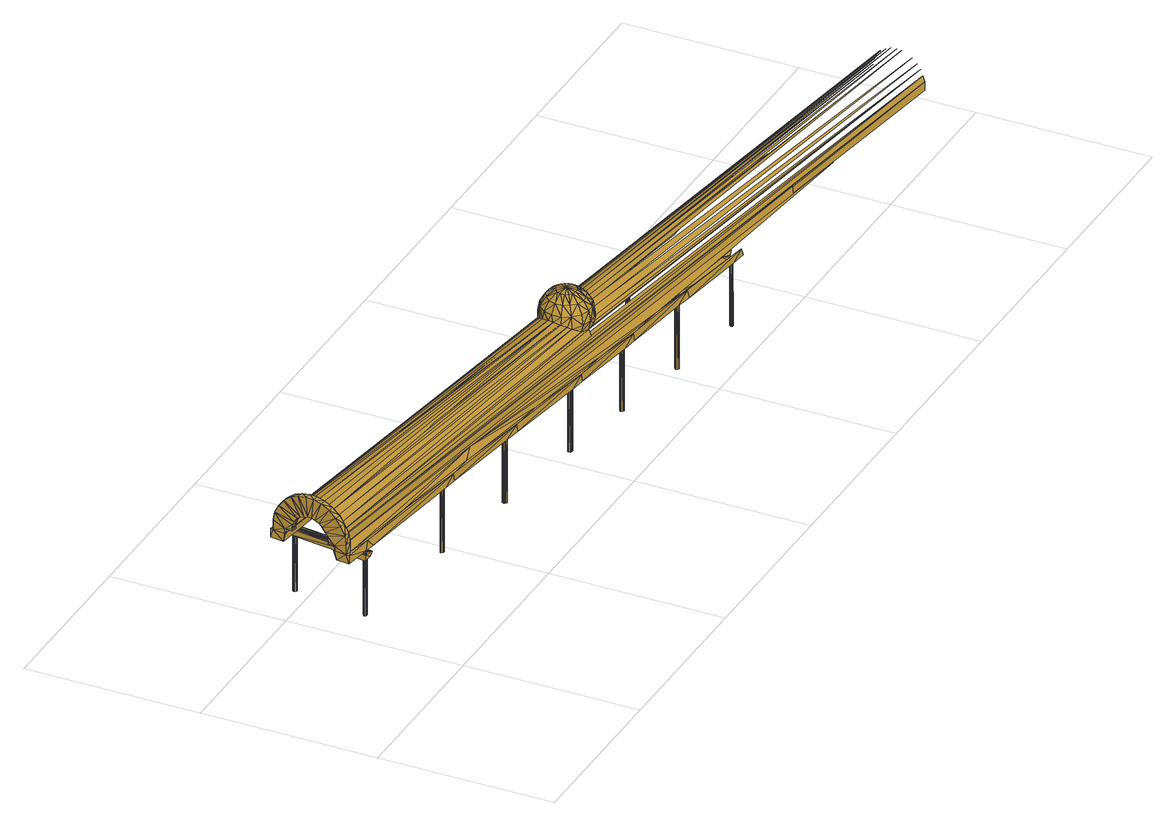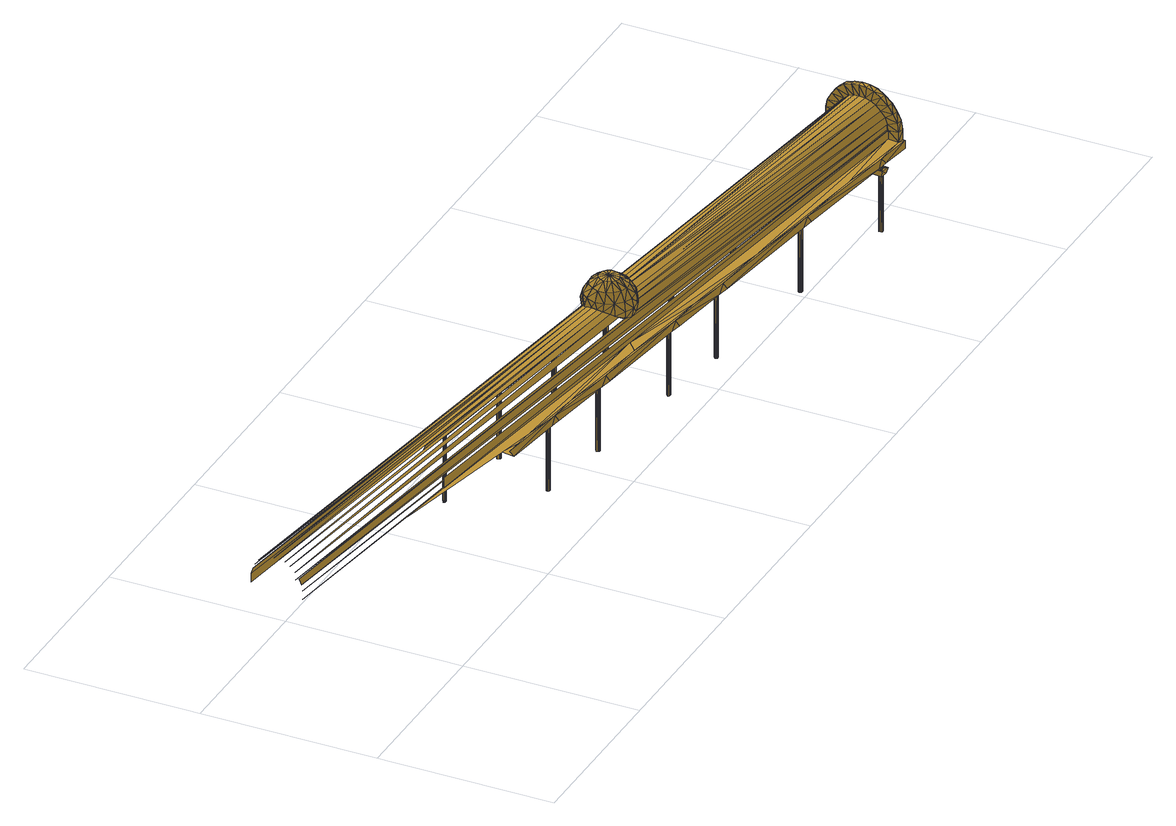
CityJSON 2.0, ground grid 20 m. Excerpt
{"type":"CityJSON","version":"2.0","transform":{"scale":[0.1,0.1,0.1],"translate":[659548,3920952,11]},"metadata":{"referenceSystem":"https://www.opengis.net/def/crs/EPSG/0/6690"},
"CityObjects":{
"cityfurniture1":{"type":"CityFurniture","attributes":{"class":"1000","function":"9999"},"geometry":[{"type":"MultiSurface","lod":"3","boundaries":[[[0,1,2]],[[2,3,0]],[[4,0,5]],[[0,6,5]],[[4,5,7]],[[5,8,7]],[[1,0,9]],[[7,10,11]],[[9,0,12]],[[0,4,12]],[[13,7,11]],[[14,4,7]],[[0,3,6]],[[5,6,8]],[[11,10,15]],[[9,12,16]],[[1,17,2]],[[18,11,15]],[[7,8,10]],[[4,19,12]],[[19,16,12]],[[20,9,16]],[[3,21,6]],[[14,7,13]],[[22,8,6]],[[23,24,4]],[[4,25,23]],[[25,4,14]],[[15,26,27]],[[28,10,8]],[[29,15,27]],[[13,11,18]],[[15,10,26]],[[21,3,30]],[[22,6,21]],[[4,24,19]],[[2,31,3]],[[16,19,20]],[[32,23,25]],[[32,25,14]],[[28,8,22]],[[18,15,29]],[[33,26,10]],[[34,35,27]],[[36,14,13]],[[23,37,24]],[[27,38,34]],[[32,37,23]],[[18,39,13]],[[33,10,28]],[[27,26,38]],[[40,36,41]],[[29,27,35]],[[39,36,13]],[[40,24,32]],[[39,42,41]],[[17,31,2]],[[43,38,26]],[[32,14,36]],[[44,18,29]],[[32,24,37]],[[44,39,18]],[[1,9,17]],[[40,32,36]],[[43,26,33]],[[44,45,42]],[[41,36,39]],[[35,34,46]],[[46,34,47]],[[34,48,47]],[[44,42,39]],[[34,38,48]],[[49,29,35]],[[44,50,45]],[[51,48,38]],[[51,38,43]],[[44,29,52]],[[49,35,46]],[[46,47,53]],[[52,50,44]],[[53,47,54]],[[52,55,50]],[[52,29,49]],[[56,46,53]],[[47,48,57]],[[49,55,52]],[[58,48,51]],[[47,59,54]],[[58,57,48]],[[60,61,9,20]],[[53,62,63]],[[49,64,55]],[[49,46,56]],[[65,53,63]],[[53,54,62]],[[56,64,49]],[[47,57,59]],[[66,67,63]],[[9,61,17]],[[56,53,65]],[[68,57,58]],[[56,69,64]],[[70,63,67]],[[68,59,57]],[[54,71,62]],[[65,69,56]],[[63,62,66]],[[65,63,72]],[[70,67,73]],[[74,73,67]],[[72,69,65]],[[54,59,71]],[[72,63,70]],[[72,75,69]],[[76,73,77]],[[68,71,59]],[[78,77,73]],[[74,67,66]],[[62,71,66]],[[79,60,20]],[[80,71,68]],[[70,75,72]],[[81,82,83]],[[83,82,84]],[[85,77,81]],[[86,81,77]],[[85,81,83]],[[87,83,84]],[[70,73,76]],[[70,88,75]],[[89,90,17]],[[90,91,17]],[[91,92,17]],[[61,89,17]],[[76,88,70]],[[78,73,74]],[[76,77,93]],[[94,95,80]],[[96,97,98]],[[96,99,97]],[[80,95,71]],[[100,31,17]],[[101,102,103]],[[104,105,106]],[[107,105,104]],[[108,109,96]],[[96,98,110]],[[93,77,85]],[[96,109,99]],[[106,105,111]],[[112,105,107]],[[84,82,113]],[[112,114,105]],[[66,71,95]],[[76,115,88]],[[106,116,104]],[[66,117,74]],[[106,118,116]],[[97,90,89]],[[99,90,97]],[[97,89,98]],[[85,83,87]],[[99,91,90]],[[104,116,119]],[[87,84,113]],[[104,119,107]],[[106,120,118]],[[121,116,118]],[[96,105,114]],[[116,121,119]],[[111,120,106]],[[98,89,122]],[[82,81,86]],[[86,77,78]],[[82,123,101]],[[109,91,99]],[[93,124,76]],[[98,122,110]],[[101,125,82]],[[61,122,89]],[[107,119,121]],[[109,92,91]],[[107,121,112]],[[126,118,120]],[[127,120,111]],[[61,128,122]],[[127,129,120]],[[110,122,128]],[[130,92,109]],[[121,118,126]],[[76,124,115]],[[110,128,131]],[[132,117,94]],[[85,133,93]],[[112,121,134]],[[130,135,92]],[[136,120,129]],[[102,101,123]],[[134,121,126]],[[61,137,128]],[[138,129,127]],[[66,95,117]],[[108,130,109]],[[94,117,95]],[[96,114,108]],[[17,92,100]],[[87,139,85]],[[134,114,112]],[[138,140,129]],[[131,128,137]],[[126,120,136]],[[141,135,130]],[[125,87,113]],[[131,137,142]],[[74,143,78]],[[134,126,136]],[[141,144,135]],[[145,82,86]],[[113,82,125]],[[146,129,140]],[[93,133,124]],[[108,141,130]],[[134,136,147]],[[148,140,138]],[[147,114,134]],[[123,82,145]],[[136,129,149]],[[148,146,140]],[[142,137,150]],[[151,129,146]],[[152,144,141]],[[149,129,151]],[[150,137,153]],[[147,136,149]],[[152,154,144]],[[100,135,144]],[[147,149,155]],[[102,123,156]],[[148,151,146]],[[141,108,152]],[[157,143,132]],[[60,137,61]],[[85,139,133]],[[158,151,148]],[[150,153,159]],[[92,135,100]],[[114,147,155]],[[160,154,152]],[[150,159,160]],[[155,149,151]],[[160,159,154]],[[108,160,152]],[[155,151,158]],[[158,114,155]],[[87,125,139]],[[100,144,154]],[[60,153,137]],[[78,161,86]],[[74,117,143]],[[132,143,117]],[[96,162,105]],[[156,123,163]],[[86,164,145]],[[161,157,165]],[[145,166,123]],[[166,163,123]],[[110,167,96]],[[168,164,165]],[[159,153,60]],[[154,159,60]],[[166,168,169]],[[100,154,60]],[[78,143,161]],[[157,161,143]],[[86,161,164]],[[165,164,161]],[[145,164,166]],[[131,167,110]],[[170,127,111]],[[164,168,166]],[[156,171,102]],[[170,138,127]],[[142,172,131]],[[150,172,142]],[[173,148,138]],[[160,174,150]],[[175,158,148]],[[163,171,156]],[[176,160,108]],[[158,177,114]],[[176,108,114]],[[167,178,96]],[[111,105,162]],[[166,179,163]],[[102,171,180]],[[175,177,158]],[[176,174,160]],[[3,31,181]],[[96,178,162]],[[182,111,162]],[[170,111,182]],[[131,183,167]],[[131,172,183]],[[173,138,170]],[[150,184,172]],[[185,148,173]],[[150,174,184]],[[175,148,185]],[[169,186,166]],[[187,188,180]],[[171,189,180]],[[163,179,171]],[[180,189,190]],[[180,190,187]],[[176,114,177]],[[162,191,182]],[[191,192,182]],[[178,167,193]],[[191,194,192]],[[167,190,189]],[[183,190,167]],[[162,195,191]],[[167,189,193]],[[182,192,196]],[[183,187,190]],[[182,196,170]],[[197,178,193]],[[195,194,191]],[[195,198,194]],[[193,189,199]],[[172,187,183]],[[193,199,197]],[[162,200,195]],[[170,196,201]],[[172,188,187]],[[202,178,197]],[[170,201,173]],[[194,203,192]],[[199,189,171]],[[200,198,195]],[[192,203,196]],[[196,204,201]],[[171,205,199]],[[198,203,194]],[[200,206,198]],[[197,199,205]],[[184,188,172]],[[162,207,200]],[[197,205,202]],[[208,178,202]],[[173,201,204]],[[184,209,188]],[[206,203,198]],[[173,204,185]],[[196,210,204]],[[180,188,211]],[[212,205,171]],[[207,206,200]],[[177,207,162]],[[207,213,206]],[[202,205,212]],[[174,209,184]],[[214,31,100]],[[202,212,208]],[[213,203,206]],[[196,215,210]],[[185,204,210]],[[174,216,209]],[[208,176,178]],[[185,210,175]],[[196,203,215]],[[217,213,207]],[[217,218,213]],[[208,212,219]],[[220,216,174]],[[219,212,221]],[[175,210,215]],[[220,222,216]],[[203,213,218]],[[175,215,223]],[[224,218,217]],[[224,203,218]],[[219,221,225]],[[162,178,176]],[[226,222,220]],[[219,225,226]],[[223,215,203]],[[226,225,222]],[[223,203,224]],[[177,217,207]],[[219,176,208]],[[186,179,166]],[[223,177,175]],[[227,212,171]],[[177,224,217]],[[174,176,220]],[[188,209,211]],[[177,223,224]],[[226,176,219]],[[220,176,226]],[[209,216,211]],[[162,176,177]],[[216,222,211]],[[228,60,79]],[[221,212,227]],[[225,221,227]],[[222,225,227]],[[171,179,227]],[[211,222,227]],[[31,214,181]],[[100,60,229]],[[229,214,100]],[[230,228,79]],[[179,231,227]],[[28,232,33]],[[22,233,28]],[[45,234,42]],[[50,235,45]],[[33,236,43]],[[30,3,237]],[[55,238,50]],[[43,239,51]],[[240,186,169]],[[64,241,55]],[[51,239,58]],[[239,68,58]],[[242,80,68]],[[75,243,69]],[[242,94,80]],[[231,179,186]],[[211,227,244]],[[245,132,94]],[[60,228,229]],[[20,19,246]],[[247,157,132]],[[3,181,237]],[[248,165,157]],[[103,102,249]],[[101,103,250]],[[227,251,244]],[[228,252,229]],[[252,253,229]],[[253,254,229]],[[255,230,79,20,246]],[[181,214,256]],[[227,231,251]],[[257,214,229]],[[229,254,258]],[[228,259,252]],[[253,260,261]],[[252,260,253]],[[262,263,228]],[[253,261,264]],[[253,264,254]],[[259,260,252]],[[228,263,259]],[[259,265,260]],[[254,264,258]],[[266,264,261]],[[258,264,267]],[[268,261,260]],[[263,265,259]],[[229,258,257]],[[266,267,264]],[[263,269,265]],[[268,260,265]],[[258,267,270]],[[258,270,271]],[[262,269,263]],[[268,265,269]],[[267,266,270]],[[262,272,269]],[[273,262,228]],[[271,270,274]],[[266,261,275]],[[257,258,271]],[[268,269,272]],[[274,270,266]],[[275,261,268]],[[276,272,262]],[[276,277,272]],[[274,266,275]],[[257,271,274]],[[268,272,277]],[[274,275,278]],[[279,277,276]],[[279,268,277]],[[278,275,268]],[[102,180,211,244,280,281,249]],[[278,268,279]],[[257,274,278]],[[273,228,230]],[[276,262,273]],[[279,276,273]],[[278,279,273]],[[257,278,273]],[[240,231,186]],[[181,256,237]],[[251,282,244]],[[282,283,244]],[[283,284,244]],[[284,285,244]],[[19,286,246]],[[283,287,288]],[[284,283,288]],[[283,282,287]],[[289,282,251]],[[284,288,290]],[[282,291,287]],[[288,292,290]],[[285,284,290]],[[293,289,251]],[[282,289,291]],[[244,285,280]],[[285,290,292]],[[287,294,288]],[[295,293,251]],[[289,296,291]],[[288,297,292]],[[291,294,287]],[[297,285,292]],[[289,293,296]],[[296,294,291]],[[288,298,297]],[[299,285,297]],[[293,295,296]],[[300,299,297]],[[288,294,298]],[[301,294,296]],[[296,295,301]],[[300,297,298]],[[295,302,301]],[[285,299,280]],[[303,295,251]],[[294,300,298]],[[255,273,230]],[[295,304,302]],[[305,301,302]],[[301,305,294]],[[306,300,294]],[[299,300,280]],[[304,305,302]],[[307,306,294]],[[280,300,306]],[[304,307,305]],[[307,294,305]],[[303,304,295]],[[303,307,304]],[[308,214,257]],[[251,231,303]],[[306,307,303]],[[280,306,303]],[[309,240,169]],[[214,308,256]],[[103,249,310]],[[103,310,250]],[[236,311,43]],[[311,239,43]],[[234,312,42]],[[257,273,313]],[[314,233,22]],[[64,69,241]],[[313,308,257]],[[315,241,69]],[[242,316,94]],[[75,88,243]],[[316,245,94]],[[88,115,317]],[[318,273,255]],[[115,124,319]],[[256,320,237]],[[273,318,321,313]],[[248,322,165]],[[323,318,255]],[[246,286,324]],[[325,19,24]],[[326,40,41]],[[321,318,323]],[[327,323,255]],[[328,246,324]],[[329,321,323]],[[255,246,249]],[[321,330,313]],[[330,331,313]],[[331,332,313]],[[281,280,303,333]],[[324,323,327]],[[303,231,334]],[[335,308,313]],[[249,246,310]],[[313,332,336]],[[246,328,310]],[[327,255,249]],[[337,338,321]],[[321,339,330]],[[313,336,335]],[[321,338,339]],[[330,340,331]],[[330,341,340]],[[342,231,240]],[[331,340,343]],[[324,327,328]],[[331,343,332]],[[339,341,330]],[[339,344,341]],[[332,343,345]],[[332,345,336]],[[346,340,341]],[[346,343,340]],[[338,344,339]],[[343,347,345]],[[338,348,344]],[[349,341,344]],[[350,337,321]],[[336,345,347]],[[336,347,351]],[[349,344,348]],[[337,348,338]],[[347,343,352]],[[337,353,348]],[[256,308,320]],[[335,336,351]],[[351,347,352]],[[349,348,353]],[[352,343,346]],[[354,341,349]],[[351,352,355]],[[346,341,354]],[[356,353,337]],[[356,349,353]],[[335,351,355]],[[355,352,346]],[[355,346,357]],[[358,349,356]],[[358,354,349]],[[335,355,357]],[[357,346,354]],[[357,354,358]],[[350,321,329]],[[250,310,328]],[[327,249,281]],[[125,359,139]],[[356,337,350]],[[358,356,350]],[[357,358,350]],[[335,357,350]],[[320,360,237]],[[333,303,334]],[[231,342,334]],[[361,308,335]],[[362,350,329]],[[363,327,281]],[[236,33,232]],[[50,238,235]],[[55,241,238]],[[364,342,240]],[[45,235,234]],[[232,28,233]],[[68,239,242]],[[308,361,320]],[[69,243,315]],[[335,350,365]],[[42,312,366]],[[22,367,314]],[[88,317,243]],[[365,361,335]],[[368,369,333]],[[369,370,333]],[[334,368,333]],[[370,371,333]],[[369,372,373]],[[370,369,373]],[[369,368,372]],[[370,373,374]],[[372,375,373]],[[368,376,372]],[[377,368,334]],[[373,375,374]],[[375,370,374]],[[132,245,247]],[[368,377,376]],[[378,377,334]],[[371,370,375]],[[115,319,317]],[[377,378,376]],[[372,379,375]],[[333,371,380]],[[381,378,334]],[[376,382,372]],[[379,371,375]],[[376,378,383]],[[383,382,376]],[[384,371,379]],[[372,385,379]],[[378,386,383]],[[387,384,379]],[[378,381,386]],[[372,388,385]],[[386,382,383]],[[387,379,385]],[[372,382,388]],[[381,389,386]],[[371,384,380]],[[390,387,385]],[[381,391,389]],[[382,386,389]],[[392,381,334]],[[384,387,380]],[[390,385,388]],[[391,382,389]],[[393,390,388]],[[391,393,382]],[[393,388,382]],[[387,390,380]],[[333,380,394,363,281]],[[391,381,392]],[[334,342,392]],[[393,391,392]],[[390,393,392]],[[380,390,392]],[[157,247,248]],[[319,124,395]],[[124,396,395]],[[360,397,237]],[[350,398,365]],[[342,399,392]],[[398,350,362]],[[286,400,324]],[[400,323,324]],[[380,392,394]],[[398,401,365]],[[401,402,365]],[[402,403,365]],[[404,361,365]],[[365,403,405]],[[399,342,364]],[[406,407,398]],[[398,408,401]],[[398,407,408]],[[402,409,410]],[[401,409,402]],[[402,410,411]],[[402,411,403]],[[408,409,401]],[[408,412,409]],[[365,405,404]],[[403,411,405]],[[405,411,413]],[[414,410,409]],[[407,412,408]],[[415,411,410]],[[411,416,413]],[[407,417,412]],[[414,409,412]],[[418,406,398]],[[405,413,416]],[[405,416,419]],[[414,412,417]],[[406,417,407]],[[320,361,360]],[[420,396,124]],[[416,411,421]],[[406,422,417]],[[419,416,423]],[[404,405,419]],[[414,417,422]],[[421,411,424]],[[415,410,414]],[[423,416,421]],[[425,422,406]],[[424,411,415]],[[425,414,422]],[[404,419,423]],[[423,421,424]],[[423,424,426]],[[427,414,425]],[[427,415,414]],[[426,424,415]],[[426,415,427]],[[404,423,426]],[[21,30,428]],[[418,398,362]],[[425,406,418]],[[427,425,418]],[[426,427,418]],[[327,429,328]],[[404,426,418]],[[392,430,394]],[[392,399,430]],[[364,240,309]],[[431,361,404]],[[430,432,394]],[[432,433,394]],[[433,434,394]],[[435,363,394]],[[394,434,436]],[[433,432,437]],[[434,433,437]],[[437,432,438]],[[439,432,430]],[[434,437,440]],[[432,441,438]],[[437,442,440]],[[442,434,440]],[[443,439,430]],[[432,439,441]],[[394,436,435]],[[436,434,442]],[[438,444,437]],[[439,445,441]],[[446,443,430]],[[437,447,442]],[[441,448,438]],[[449,436,442]],[[439,443,445]],[[445,448,441]],[[437,450,447]],[[449,442,447]],[[443,451,445]],[[450,449,447]],[[437,444,450]],[[443,446,451]],[[451,448,445]],[[436,449,435]],[[452,399,364]],[[453,449,450]],[[438,448,444]],[[446,454,451]],[[455,446,430]],[[456,453,450]],[[449,453,435]],[[446,457,454]],[[458,418,362]],[[448,451,454]],[[456,450,444]],[[457,448,454]],[[453,456,435]],[[448,456,444]],[[457,459,448]],[[459,456,448]],[[460,311,236]],[[239,311,461]],[[232,460,236]],[[311,460,461]],[[455,457,446]],[[241,462,238]],[[238,463,235]],[[462,463,238]],[[464,239,461]],[[309,169,168,465]],[[466,462,241]],[[430,399,455]],[[460,467,461]],[[242,239,464]],[[459,457,455]],[[456,459,455]],[[435,456,455]],[[468,234,235]],[[466,241,315]],[[461,469,464]],[[460,232,470]],[[470,471,460]],[[235,463,472]],[[470,232,233]],[[463,462,473]],[[235,472,468]],[[462,466,474]],[[460,475,467]],[[471,476,460]],[[242,464,477]],[[461,467,469]],[[473,462,478]],[[361,431,360]],[[312,234,468]],[[466,315,479]],[[478,462,474]],[[404,418,480]],[[472,463,473]],[[316,242,477]],[[464,469,477]],[[460,476,475]],[[315,243,479]],[[480,431,404]],[[233,481,470]],[[470,482,471]],[[475,483,467]],[[468,484,312]],[[485,472,473]],[[484,468,472]],[[474,466,486]],[[466,479,486]],[[467,487,469]],[[481,482,470]],[[488,316,477]],[[482,476,471]],[[477,469,489]],[[476,490,475]],[[491,484,472]],[[473,478,492]],[[478,474,493]],[[494,472,485]],[[495,243,317]],[[479,243,495]],[[481,233,314]],[[469,496,489]],[[245,316,488]],[[312,484,366]],[[475,497,483]],[[467,483,487]],[[492,478,498]],[[474,486,493]],[[477,489,488]],[[498,478,493]],[[482,499,476]],[[485,473,500]],[[488,247,245]],[[475,490,497]],[[499,490,476]],[[500,473,492]],[[491,472,494]],[[486,479,501]],[[469,487,496]],[[479,495,501]],[[494,485,500]],[[493,486,502]],[[488,489,503]],[[489,496,503]],[[504,495,317]],[[505,481,314]],[[481,506,482]],[[486,501,502]],[[507,366,484]],[[506,484,491]],[[508,487,483]],[[508,483,497]],[[506,499,482]],[[509,492,498]],[[509,498,493]],[[499,510,490]],[[511,494,500]],[[506,491,494]],[[509,500,492]],[[502,509,493]],[[508,497,490]],[[512,506,481]],[[513,507,484]],[[503,496,514]],[[515,510,499]],[[495,504,501]],[[502,501,516]],[[509,511,500]],[[508,514,496]],[[506,515,499]],[[517,506,494]],[[496,487,508]],[[518,494,511]],[[508,490,510]],[[247,488,519]],[[317,319,520]],[[488,503,521]],[[481,505,512]],[[509,502,516]],[[513,484,506]],[[501,522,516]],[[317,520,504]],[[515,523,510]],[[503,514,524]],[[517,494,518]],[[509,518,511]],[[395,520,319]],[[525,363,435]],[[508,524,514]],[[488,521,526]],[[418,527,480]],[[519,488,526]],[[508,510,523]],[[503,524,521]],[[248,247,519]],[[501,504,522]],[[509,516,528]],[[516,522,528]],[[515,529,523]],[[509,530,518]],[[531,506,517]],[[508,532,524]],[[531,517,518]],[[506,533,513]],[[534,512,505]],[[512,535,506]],[[535,515,506]],[[508,523,529]],[[507,513,536]],[[509,528,537]],[[538,529,515]],[[530,531,518]],[[528,522,537]],[[520,539,504]],[[509,540,530]],[[535,538,515]],[[534,535,512]],[[541,536,513]],[[508,542,532]],[[452,364,309]],[[522,543,537]],[[522,504,543]],[[544,524,532]],[[521,524,544]],[[526,521,544]],[[508,529,545]],[[509,537,546]],[[540,531,530]],[[533,506,531]],[[519,526,547]],[[509,548,540]],[[520,395,539]],[[508,549,542]],[[508,545,550]],[[509,546,551]],[[248,519,552]],[[504,553,543]],[[554,545,529]],[[544,532,542]],[[509,555,548]],[[509,551,555]],[[543,556,537]],[[526,544,547]],[[508,557,549]],[[554,529,538]],[[508,550,557]],[[504,539,553]],[[537,556,546]],[[395,396,539]],[[558,531,540]],[[513,533,541]],[[519,547,552]],[[558,533,531]],[[535,554,538]],[[548,558,540]],[[322,248,552]],[[554,550,545]],[[527,418,458]],[[546,556,551]],[[559,542,549]],[[544,542,559]],[[535,534,560]],[[543,553,556]],[[551,561,555]],[[555,562,548]],[[563,558,548]],[[564,554,535]],[[565,541,533]],[[566,557,550]],[[567,539,396]],[[560,568,535]],[[556,561,551]],[[566,549,557]],[[569,533,558]],[[569,565,533]],[[570,550,554]],[[562,563,548]],[[571,544,559]],[[553,572,556]],[[547,544,571]],[[561,562,555]],[[553,539,572]],[[322,552,573]],[[552,547,571]],[[559,549,574]],[[527,575,480]],[[564,570,554]],[[535,568,564]],[[575,576,480]],[[566,550,570]],[[576,577,480]],[[578,569,558]],[[563,578,558]],[[539,579,572]],[[579,539,567]],[[574,549,566]],[[572,580,556]],[[573,552,581]],[[552,571,581]],[[556,580,561]],[[582,431,480]],[[583,565,569]],[[584,559,574]],[[562,578,563]],[[585,570,564]],[[568,586,564]],[[480,577,587]],[[567,588,579]],[[561,589,562]],[[590,566,570]],[[586,585,564]],[[571,559,584]],[[584,574,566]],[[527,591,575]],[[592,42,366]],[[593,591,527]],[[580,589,561]],[[569,578,583]],[[594,573,581]],[[572,579,580]],[[575,595,576]],[[575,596,595]],[[576,595,597]],[[589,578,562]],[[576,597,577]],[[591,596,575]],[[591,598,596]],[[599,597,595]],[[480,587,582]],[[581,571,584]],[[577,597,600]],[[601,580,579]],[[577,600,587]],[[602,595,596]],[[597,599,600]],[[584,594,581]],[[590,570,585]],[[602,596,598]],[[578,603,583]],[[587,600,604]],[[604,600,599]],[[593,598,591]],[[579,588,601]],[[605,593,527]],[[599,595,606]],[[593,607,598]],[[589,603,578]],[[586,608,585]],[[584,566,590]],[[604,599,606]],[[606,595,609]],[[582,587,604]],[[602,598,607]],[[604,606,610]],[[609,595,602]],[[611,607,593]],[[612,525,435]],[[611,613,607]],[[435,455,612]],[[610,606,609]],[[582,604,610]],[[602,607,613]],[[610,609,614]],[[615,613,611]],[[585,608,590]],[[615,602,613]],[[589,580,616]],[[614,609,602]],[[614,602,615]],[[616,580,601]],[[582,610,614]],[[603,589,616]],[[617,584,590]],[[594,584,618]],[[608,617,590]],[[584,617,618]],[[455,399,619]],[[611,593,605]],[[620,400,286]],[[615,611,605]],[[614,615,605]],[[582,614,605]],[[605,527,458]],[[360,431,397]],[[621,399,452]],[[325,622,620,286,19]],[[623,431,582]],[[24,40,325]],[[326,325,40]],[[41,42,326]],[[455,619,612]],[[624,605,458]],[[625,452,309]],[[250,328,626]],[[399,621,619]],[[30,237,627,428]],[[582,605,628]],[[628,623,582]],[[431,623,397]],[[125,101,250,626,629]],[[630,624,458]],[[625,621,452]],[[133,139,631]],[[632,630,458,362,329,323,400,633]],[[619,634,612]],[[634,635,612]],[[635,636,612]],[[637,525,612]],[[612,636,638]],[[635,639,640]],[[636,635,640]],[[635,634,639]],[[619,641,634]],[[636,640,642]],[[634,643,639]],[[640,644,642]],[[612,638,637]],[[638,636,642]],[[639,645,640]],[[634,641,643]],[[619,646,641]],[[647,646,619]],[[638,642,644]],[[641,646,643]],[[640,645,644]],[[643,648,639]],[[649,638,644]],[[643,646,650]],[[650,651,643]],[[639,652,645]],[[649,644,645]],[[646,653,650]],[[637,638,649]],[[654,649,645]],[[639,648,652]],[[646,647,653]],[[653,651,650]],[[605,624,628]],[[655,647,619]],[[654,645,652]],[[637,649,654]],[[647,656,653]],[[643,651,648]],[[657,654,652]],[[653,656,658]],[[651,653,658]],[[637,654,657]],[[657,652,648]],[[656,651,658]],[[651,657,648]],[[656,659,651]],[[659,657,651]],[[619,621,655]],[[656,647,655]],[[637,657,655]],[[659,656,655]],[[657,659,655]],[[660,625,309]],[[661,525,637]],[[624,662,628]],[[662,663,628]],[[663,664,628]],[[665,623,628]],[[628,664,666]],[[624,667,662]],[[668,669,624]],[[662,670,663]],[[662,671,670]],[[621,672,655]],[[663,670,673]],[[624,669,667]],[[663,673,664]],[[628,666,665]],[[667,671,662]],[[667,674,671]],[[623,675,397]],[[664,673,676]],[[677,673,670]],[[664,676,666]],[[678,670,671]],[[669,674,667]],[[677,676,673]],[[669,679,674]],[[678,671,674]],[[666,676,680]],[[666,680,681]],[[678,674,679]],[[668,679,669]],[[676,677,680]],[[668,682,679]],[[683,668,624]],[[681,680,677]],[[677,670,684]],[[665,666,681]],[[678,679,682]],[[681,677,685]],[[684,670,678]],[[686,682,668]],[[686,678,682]],[[665,681,685]],[[685,677,684]],[[685,684,687]],[[687,684,678]],[[687,678,686]],[[665,685,687]],[[683,624,630]],[[686,668,683]],[[687,686,683]],[[665,687,683]],[[688,661,637]],[[637,655,688]],[[592,366,507]],[[536,592,507]],[[672,621,625]],[[675,623,665]],[[429,327,363,525,661,689,690]],[[691,536,541]],[[632,683,630]],[[168,692,465]],[[655,693,688]],[[694,541,565]],[[655,672,693]],[[420,567,396]],[[573,695,322]],[[696,565,583]],[[603,697,583]],[[665,683,698]],[[699,601,588]],[[698,675,665]],[[700,603,616]],[[701,616,601]],[[702,703,688]],[[693,702,688]],[[703,704,688]],[[705,661,688]],[[688,704,706]],[[626,328,429]],[[660,672,625]],[[703,707,708]],[[709,703,708]],[[703,702,707]],[[704,703,709]],[[693,710,702]],[[707,711,708]],[[702,710,707]],[[708,711,709]],[[706,704,709]],[[707,710,712]],[[688,706,705]],[[693,713,710]],[[706,709,711]],[[710,714,712]],[[707,715,711]],[[716,713,693]],[[712,717,707]],[[715,706,711]],[[710,713,714]],[[714,717,712]],[[707,718,715]],[[719,706,715]],[[713,720,714]],[[705,706,719]],[[718,719,715]],[[713,716,720]],[[707,721,718]],[[720,717,714]],[[722,719,718]],[[707,717,721]],[[705,719,722]],[[716,723,720]],[[724,716,693]],[[725,722,718]],[[716,726,723]],[[717,720,723]],[[705,722,725]],[[725,718,721]],[[726,717,723]],[[727,725,721]],[[726,727,717]],[[727,721,717]],[[693,672,724]],[[726,716,724]],[[705,725,724]],[[727,726,724]],[[725,727,724]],[[124,133,631,420]],[[683,728,698]],[[728,683,632]],[[627,237,397,729]],[[689,661,705]],[[465,730,660,309]],[[728,731,698]],[[731,732,698]],[[732,733,698]],[[734,675,698]],[[698,733,735]],[[728,736,731]],[[737,738,728]],[[731,739,732]],[[731,740,739]],[[728,738,736]],[[732,739,741]],[[732,741,733]],[[736,740,731]],[[736,742,740]],[[705,724,743]],[[733,741,744]],[[743,689,705]],[[745,741,739]],[[738,742,736]],[[746,739,740]],[[738,747,742]],[[748,740,742]],[[749,737,728]],[[724,672,750]],[[751,672,660]],[[724,750,743]],[[672,751,750]]]}]}
},
"vertices":[
[5,134,99],[5,131,89],[5,131,99],[12,133,99],[7,148,105],[5,134,111],[12,133,111],[6,136,121],[13,135,121],[7,146,89],[13,140,130],[6,141,130],[7,148,99],[9,160,117],[9,157,113],[7,147,138],[7,149,99],[36,127,89],[9,163,122],[14,147,99],[14,148,99],[14,146,109],[14,147,116],[8,156,105],[14,147,105],[8,156,108],[14,146,138],[8,155,145],[15,150,123],[10,167,125],[14,146,99],[40,127,99],[15,156,108],[15,155,129],[10,165,149],[11,172,127],[16,157,113],[15,156,105],[15,155,145],[16,159,117],[14,147,109],[14,148,115],[15,151,122],[16,161,134],[16,162,122],[15,155,128],[11,176,128],[11,174,151],[17,164,149],[17,171,127],[16,161,133],[17,167,137],[17,166,125],[12,181,128],[12,183,151],[17,168,136],[18,175,128],[18,173,151],[18,174,138],[19,182,151],[47,141,89],[39,142,89],[13,192,149],[12,185,127],[18,174,137],[19,180,128],[15,201,145],[13,190,125],[19,181,138],[19,181,137],[20,189,125],[20,191,149],[19,184,127],[14,194,122],[16,210,138],[20,187,136],[21,193,122],[14,197,117],[17,216,130],[50,143,98],[20,188,137],[14,199,113],[16,209,105],[15,200,108],[15,200,105],[21,198,113],[17,221,121],[21,199,108],[21,194,133],[40,131,88],[40,130,88],[41,129,88],[42,129,88],[21,196,117],[21,194,134],[22,200,145],[37,127,83],[40,130,83],[40,131,83],[41,129,83],[49,125,89],[16,209,99],[16,210,89],[16,208,99],[40,130,76],[37,128,76],[40,131,76],[41,129,76],[47,125,83],[42,129,83],[41,132,83],[41,132,76],[42,129,76],[21,199,105],[47,127,76],[21,200,128],[40,130,8],[23,209,138],[40,131,8],[41,129,8],[41,132,8],[42,129,8],[41,132,88],[18,223,99],[22,204,122],[23,208,105],[43,129,8],[42,133,76],[42,133,88],[42,133,8],[43,129,83],[42,133,83],[22,200,129],[23,207,115],[43,129,76],[43,129,88],[44,130,8],[43,133,88],[43,133,76],[23,208,109],[43,133,8],[44,130,83],[43,133,83],[24,215,130],[44,130,88],[18,223,111],[44,133,8],[44,130,76],[44,133,76],[45,131,8],[44,133,83],[44,132,8],[45,131,83],[44,133,88],[45,131,88],[45,131,76],[18,226,89],[22,205,123],[44,132,76],[44,132,88],[44,132,83],[24,220,121],[50,220,76],[18,226,99],[25,222,111],[23,208,116],[25,222,99],[52,215,83],[23,209,109],[23,209,99],[53,214,76],[52,221,89],[54,213,83],[54,213,76],[56,214,83],[56,214,76],[60,220,83],[59,219,76],[50,222,83],[61,220,99],[44,207,89],[107,120,99],[52,215,76],[53,214,83],[55,214,83],[55,214,76],[114,210,99],[53,214,88],[54,213,88],[52,216,88],[52,215,88],[52,216,76],[52,215,8],[52,216,83],[52,216,8],[52,217,76],[53,214,8],[52,217,83],[52,217,8],[52,217,88],[53,218,76],[54,213,8],[53,218,83],[56,217,8],[55,214,8],[53,218,88],[53,218,8],[54,218,76],[54,218,83],[55,214,88],[56,214,8],[64,204,89],[54,218,88],[54,218,8],[195,105,99],[56,215,8],[56,214,88],[55,218,76],[55,218,8],[55,218,83],[56,215,83],[55,218,88],[56,215,88],[56,215,76],[56,217,76],[56,217,88],[56,217,83],[64,219,89],[184,122,89],[182,107,89],[196,122,95],[195,201,99],[456,97,130],[465,90,124],[460,94,127],[454,101,132],[453,101,133],[250,113,99],[451,108,135],[450,115,137],[281,187,99],[451,115,136],[451,121,137],[454,128,135],[185,187,89],[457,134,133],[277,112,99],[461,138,130],[474,142,124],[285,172,94],[287,172,99],[188,202,89],[188,116,89],[188,115,89],[189,114,89],[277,111,94],[224,104,99],[198,105,89],[190,113,89],[189,117,89],[188,116,6],[188,115,6],[191,118,89],[190,117,89],[189,114,6],[189,117,6],[192,114,6],[190,113,6],[192,116,6],[190,117,6],[191,113,6],[191,113,89],[191,118,6],[200,120,89],[192,114,89],[193,115,6],[192,117,89],[192,117,6],[193,115,89],[192,116,89],[198,185,89],[287,173,89],[191,192,89],[191,191,89],[192,190,89],[193,190,89],[279,110,99],[191,192,6],[191,191,6],[192,193,89],[192,190,6],[192,193,6],[193,190,6],[192,194,89],[196,192,6],[194,194,89],[192,194,6],[194,190,6],[195,191,6],[194,190,89],[195,191,89],[194,194,6],[195,194,6],[201,200,89],[195,194,89],[195,193,6],[196,192,89],[195,193,89],[310,89,99],[494,145,98],[285,171,99],[451,107,135],[465,91,124],[292,92,89],[475,87,122],[452,121,136],[454,129,135],[458,134,132],[278,109,89],[466,138,127],[349,87,98],[296,107,89],[483,142,122],[280,110,94],[280,111,99],[1081,0,107],[1081,2,114],[288,172,94],[288,171,99],[308,106,94],[303,100,89],[303,99,89],[304,98,89],[339,166,88],[341,181,88],[312,89,89],[305,97,89],[306,102,89],[304,102,89],[304,101,89],[303,99,6],[303,100,6],[349,180,98],[304,98,6],[304,101,6],[305,97,6],[308,99,6],[306,98,6],[304,102,6],[307,101,6],[314,104,89],[306,98,89],[307,98,6],[306,102,6],[307,100,6],[307,98,89],[307,101,89],[308,99,89],[307,100,89],[1089,62,107],[465,71,98],[428,73,98],[433,89,93],[432,152,93],[394,171,98],[413,75,88],[475,88,122],[475,84,115],[344,171,88],[344,170,88],[345,169,88],[346,169,88],[344,171,6],[344,170,6],[345,169,6],[346,169,6],[345,172,6],[345,172,88],[346,173,88],[347,169,6],[351,164,88],[347,173,88],[348,172,6],[346,173,6],[347,169,88],[348,170,6],[347,173,6],[348,170,88],[349,171,6],[348,173,6],[349,171,88],[348,173,88],[354,179,88],[348,172,88],[426,154,88],[472,141,124],[483,141,122],[567,57,98],[415,91,88],[435,168,98],[766,45,98],[422,84,88],[422,82,88],[423,82,88],[431,73,88],[424,81,88],[424,86,88],[423,85,88],[422,85,88],[422,84,6],[422,82,6],[423,82,6],[422,85,6],[424,81,6],[426,85,6],[426,84,6],[425,81,6],[423,85,6],[434,88,88],[425,81,88],[1089,58,120],[426,82,6],[424,86,6],[426,82,88],[426,83,6],[426,85,88],[426,83,88],[426,84,88],[839,33,107],[774,104,98],[428,169,88],[523,60,98],[431,159,88],[431,158,88],[432,157,88],[438,153,88],[433,157,88],[431,158,6],[431,159,6],[432,160,88],[432,157,6],[432,160,6],[433,157,6],[433,161,88],[436,159,6],[433,161,6],[434,161,88],[434,157,6],[436,160,6],[434,157,88],[435,158,6],[434,161,6],[506,156,98],[435,158,88],[435,161,6],[440,167,88],[436,159,88],[435,161,88],[529,76,93],[436,160,88],[457,98,144],[452,107,144],[453,108,144],[458,98,144],[452,118,144],[832,98,98],[453,118,144],[459,109,154],[464,89,133],[458,117,154],[464,88,133],[465,90,144],[466,91,144],[463,102,153],[459,117,153],[462,102,154],[468,96,154],[455,128,144],[459,109,153],[456,128,144],[507,62,88],[475,85,133],[475,87,144],[468,111,161],[475,86,133],[469,97,153],[461,125,153],[468,116,161],[462,136,144],[461,125,154],[473,104,161],[475,88,144],[470,108,160],[468,116,160],[476,94,153],[463,136,144],[469,120,161],[470,107,161],[468,112,160],[476,93,154],[473,105,160],[467,131,153],[469,120,160],[466,131,154],[472,140,144],[486,87,124],[486,88,144],[486,88,124],[479,114,163],[479,114,162],[478,103,161],[478,103,160],[487,85,133],[486,86,133],[472,123,161],[484,94,154],[472,123,160],[484,95,153],[482,104,160],[471,143,133],[472,142,133],[474,135,154],[474,134,153],[482,103,161],[476,125,161],[560,135,93],[472,141,144],[510,77,88],[476,125,160],[486,105,161],[486,106,160],[491,98,153],[481,126,161],[495,93,144],[496,91,129],[496,92,144],[492,90,127],[481,125,160],[492,97,154],[483,143,133],[489,109,160],[500,95,132],[485,124,161],[482,135,153],[482,135,154],[489,109,161],[485,124,160],[483,142,144],[490,113,160],[488,121,161],[490,113,161],[488,121,160],[483,144,133],[483,141,144],[497,104,154],[490,117,160],[489,132,153],[490,117,161],[497,104,153],[490,133,154],[501,95,133],[495,127,153],[499,120,153],[499,112,153],[503,100,144],[504,101,135],[500,120,154],[493,138,124],[505,99,135],[502,101,144],[500,111,154],[493,138,144],[493,137,144],[492,139,124],[496,127,154],[516,71,88],[516,70,88],[517,69,88],[506,111,144],[494,139,133],[500,130,144],[494,140,133],[525,60,88],[506,107,136],[501,131,144],[507,111,144],[507,107,137],[518,68,88],[498,134,127],[505,121,144],[506,121,144],[517,72,88],[1082,5,120],[519,73,88],[502,132,130],[516,70,6],[516,71,6],[517,69,6],[517,72,6],[519,68,6],[518,68,6],[504,127,132],[520,71,6],[507,114,136],[519,68,88],[528,75,88],[520,69,6],[519,73,6],[508,114,137],[521,70,6],[520,69,88],[520,72,88],[554,137,88],[520,72,6],[521,70,88],[520,71,88],[507,120,135],[508,121,136],[505,128,133],[556,152,88],[768,43,98],[563,151,98],[1081,0,97],[623,47,98],[611,64,88],[620,140,98],[774,105,98],[839,32,98],[606,49,88],[1089,62,97],[623,63,93],[1089,61,114],[720,50,93],[766,43,93],[560,142,88],[560,141,88],[561,140,88],[566,135,88],[562,139,88],[560,142,6],[560,141,6],[561,143,88],[561,140,6],[561,143,6],[562,139,6],[563,139,6],[562,144,88],[563,144,88],[565,141,6],[563,139,88],[562,144,6],[564,142,6],[564,140,6],[563,144,6],[564,140,88],[569,150,88],[564,143,88],[565,141,88],[564,143,6],[564,142,88],[697,130,98],[652,122,93],[616,57,88],[616,56,88],[617,55,88],[625,46,88],[618,54,88],[617,58,88],[619,59,88],[618,59,88],[616,56,5],[616,57,5],[655,138,98],[617,55,5],[617,58,5],[720,33,98],[618,54,5],[620,55,5],[620,58,5],[618,59,5],[619,55,5],[619,55,88],[619,59,5],[628,61,88],[621,56,5],[620,55,88],[620,58,88],[621,56,88],[646,124,88],[737,110,93],[774,105,93],[1082,9,126],[832,98,110],[648,139,88],[1083,15,131],[1095,57,122],[1085,28,135],[1086,34,135],[706,35,88],[1088,53,126],[1086,41,134],[1087,47,131],[651,129,88],[651,128,88],[652,127,88],[657,123,88],[653,127,88],[651,129,5],[651,128,5],[652,127,5],[651,130,88],[653,127,5],[651,130,5],[652,131,88],[652,131,5],[654,127,5],[653,131,88],[655,130,5],[655,128,5],[654,127,88],[653,131,5],[655,129,5],[655,128,88],[654,131,5],[659,137,88],[655,129,88],[654,131,88],[655,130,88],[711,50,88],[912,22,98],[898,89,98],[716,43,88],[716,42,88],[717,41,88],[725,33,88],[718,41,88],[717,44,88],[719,45,88],[718,45,88],[716,42,5],[716,43,5],[717,41,5],[717,44,5],[729,113,88],[718,41,5],[721,43,5],[721,44,5],[718,45,5],[720,45,5],[728,48,88],[731,128,88],[739,127,98]
]}
